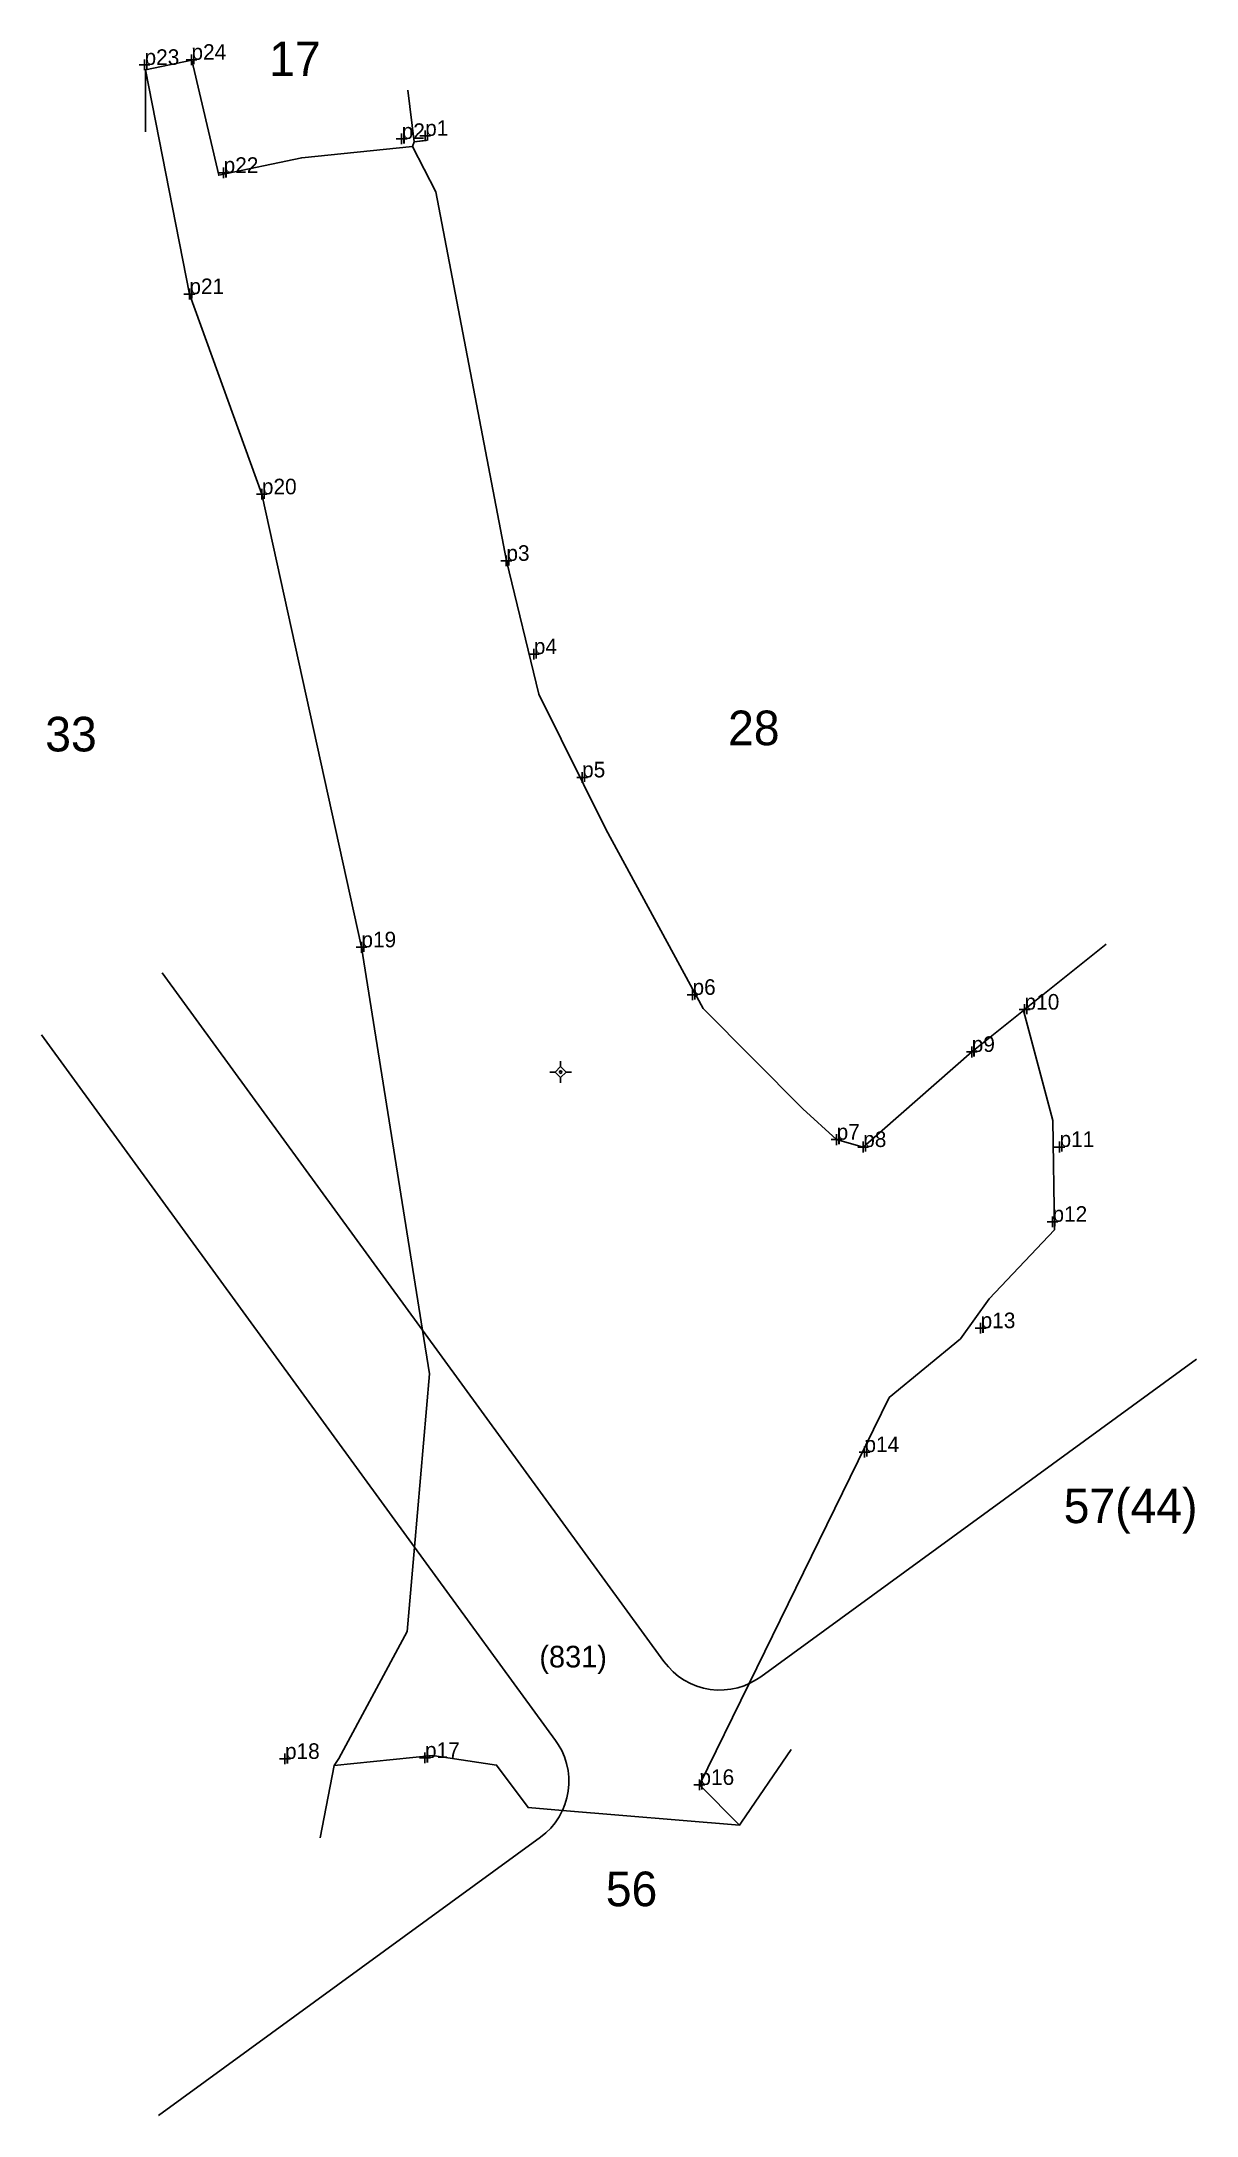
# Model space of a CAD drawing. Extents: x -16 to 549469, y -3 to 1840737.
# Drawn here: x 549335.2 to 549468.7, y 1840497.5 to 1840737.2 of the extents above; entities outside this region: 1.
import ezdxf

# ---------------------------------------------------------------- set-up
doc = ezdxf.new("R2010")
doc.units = 0
for name, color, linetype in [('Level 1', 7, 'Continuous'), ('Level 10', 7, 'Continuous'), ('Level 11', 7, 'Continuous'), ('Level 12', 7, 'Continuous'), ('Level 15', 7, 'Continuous'), ('Level 16', 7, 'Continuous'), ('Level 41', 7, 'Continuous'), ('Level 50', 7, 'Continuous'), ('Level 7', 7, 'Continuous')]:
    doc.layers.add(name, color=color, linetype=linetype)

msp = doc.modelspace()

# ---------------------------------------------------------------- linework, layer by layer
at = {"layer": 'Level 10'}
for points in [[(549379.29, 1840588.25), (549372.22, 1840632.51), (549360.72, 1840684.87), (549352.34, 1840708.01), (549347.27, 1840733.93), (549352.64, 1840735.03), (549355.74, 1840721.74), (549365.32, 1840723.76), (549378.11, 1840725.08), (549380.82, 1840719.84), (549388.98, 1840677.18), (549392.74, 1840661.75), (549400.49, 1840646.15), (549411.74, 1840625.45), (549423.23, 1840613.83), (549427.15, 1840610.28), (549430.22, 1840609.43), (549442.76, 1840620.42), (549448.73, 1840625.2), (549452.13, 1840612.5), (549452.32, 1840599.86), (549444.76, 1840591.88), (549441.45, 1840587.26), (549433.23, 1840580.47), (549417.03, 1840547.42)], [(549378.37, 1840563.19), (549380.1, 1840583.2), (549379.29, 1840588.25)], [(549378.37, 1840563.19), (549377.53, 1840553.43), (549369.6, 1840538.75), (549369.08, 1840537.96), (549380.42, 1840539.09), (549387.85, 1840537.99), (549391.49, 1840533.09), (549395.46, 1840532.76)], [(549395.46, 1840532.76), (549415.93, 1840531.06), (549411.29, 1840535.7), (549417.03, 1840547.42)]]:
    msp.add_lwpolyline(points, dxfattribs=at)
at = {"layer": 'Level 11'}
for p, q in [((549395.25, 1840618.72), (549394.63, 1840618.09)), ((549395.25, 1840619.34), (549395.25, 1840618.72)), ((549395.88, 1840618.09), (549395.25, 1840618.72)), ((549394.63, 1840618.09), (549394, 1840618.09)), ((549394.63, 1840618.09), (549395.25, 1840617.47)), ((549395.25, 1840617.47), (549395.88, 1840618.09)), ((549395.25, 1840617.47), (549395.25, 1840616.84)), ((549396.5, 1840618.09), (549395.88, 1840618.09))]:
    msp.add_line(p, q, dxfattribs=at)
msp.add_circle((549395.25, 1840618.09), 0.15, dxfattribs=at)
at = {"layer": 'Level 15'}
msp.add_line((549448.87, 1840625.31), (549458.31, 1840632.87), dxfattribs=at)
at = {"layer": 'Level 16'}
for p, q in [((549378.31, 1840725.61), (549377.57, 1840731.56)), ((549378.11, 1840725.08), (549378.31, 1840725.61)), ((549378.31, 1840725.61), (549379.84, 1840725.79)), ((549378.31, 1840725.61), (549379.69, 1840725.77)), ((549448.73, 1840625.2), (549448.87, 1840625.31)), ((549367.45, 1840529.6), (549369.08, 1840537.96))]:
    msp.add_line(p, q, dxfattribs=at)
for points in [[(549347.25, 1840726.76), (549347.27, 1840733.93), (549347.27, 1840733.93)], [(549415.93, 1840531.06), (549416.15, 1840531.39), (549421.88, 1840539.78)]]:
    msp.add_lwpolyline(points, dxfattribs=at)
at = {"layer": 'Level 50'}
for p, q in [((549349.2, 1840629.55), (549379.29, 1840588.25)), ((549335.25, 1840622.39), (549378.37, 1840563.19))]:
    msp.add_line(p, q, dxfattribs=at)
for points in [[(549379.29, 1840588.25), (549407.19, 1840549.95), (549407.7, 1840549.33), (549408.26, 1840548.76), (549408.88, 1840548.25), (549409.54, 1840547.81), (549410.24, 1840547.43), (549410.98, 1840547.13), (549411.75, 1840546.9), (549412.54, 1840546.74), (549413.33, 1840546.67), (549414.13, 1840546.68), (549414.93, 1840546.77), (549415.71, 1840546.93), (549416.47, 1840547.17), (549417.03, 1840547.42)], [(549417.03, 1840547.42), (549417.2, 1840547.49), (549417.9, 1840547.88), (549418.37, 1840548.2), (549468.74, 1840584.89)], [(549395.46, 1840532.76), (549395.74, 1840533.44), (549395.97, 1840534.21), (549396.12, 1840534.99), (549396.19, 1840535.79), (549396.19, 1840536.59), (549396.1, 1840537.38), (549395.93, 1840538.16), (549395.69, 1840538.93), (549395.37, 1840539.66), (549394.98, 1840540.36), (549394.67, 1840540.83), (549378.37, 1840563.19)], [(549348.77, 1840497.49), (549392.91, 1840529.65), (549393.53, 1840530.15), (549394.1, 1840530.72), (549394.61, 1840531.33), (549395.06, 1840532), (549395.43, 1840532.7), (549395.46, 1840532.76)]]:
    msp.add_lwpolyline(points, dxfattribs=at)
at = {"layer": 'Level 7'}
for p, q in [((549347.78, 1840734.5), (549346.53, 1840734.5)), ((549347.15, 1840733.87), (549347.15, 1840735.12)), ((549353.21, 1840735.09), (549351.96, 1840735.09)), ((549352.58, 1840734.47), (549352.58, 1840735.71)), ((549376.87, 1840725.32), (549376.87, 1840726.57)), ((549379.59, 1840725.67), (549379.59, 1840726.92)), ((549377.5, 1840725.94), (549376.25, 1840725.94)), ((549380.21, 1840726.3), (549378.97, 1840726.3)), ((549356.92, 1840722.02), (549355.67, 1840722.02)), ((549356.3, 1840721.4), (549356.3, 1840722.64)), ((549352.96, 1840708.01), (549351.71, 1840708.01)), ((549352.34, 1840707.39), (549352.34, 1840708.64)), ((549361.34, 1840684.87), (549360.09, 1840684.87)), ((549360.72, 1840684.25), (549360.72, 1840685.49)), ((549389.6, 1840677.17), (549388.35, 1840677.17)), ((549388.97, 1840676.55), (549388.97, 1840677.8)), ((549392.15, 1840665.78), (549392.15, 1840667.02)), ((549392.78, 1840666.4), (549391.53, 1840666.4)), ((549397.73, 1840651.53), (549397.73, 1840652.77)), ((549398.36, 1840652.15), (549397.11, 1840652.15)), ((549372.22, 1840631.88), (549372.22, 1840633.13)), ((549372.84, 1840632.51), (549371.6, 1840632.51)), ((549411.12, 1840627.03), (549409.87, 1840627.03)), ((549410.49, 1840626.4), (549410.49, 1840627.65)), ((549448.87, 1840624.69), (549448.87, 1840625.94)), ((549449.5, 1840625.31), (549448.25, 1840625.31)), ((549443.39, 1840620.42), (549442.14, 1840620.42)), ((549442.76, 1840619.79), (549442.76, 1840621.04)), ((549427.77, 1840610.28), (549426.53, 1840610.28)), ((549427.15, 1840609.65), (549427.15, 1840610.9)), ((549430.84, 1840609.43), (549429.59, 1840609.43)), ((549430.22, 1840608.81), (549430.22, 1840610.05)), ((549453.54, 1840609.43), (549452.29, 1840609.43)), ((549452.91, 1840608.81), (549452.91, 1840610.06)), ((549452.72, 1840600.79), (549451.47, 1840600.79)), ((549452.09, 1840600.17), (549452.09, 1840601.41)), ((549444.41, 1840588.49), (549443.16, 1840588.49)), ((549443.79, 1840587.86), (549443.79, 1840589.11)), ((549430.99, 1840574.17), (549429.74, 1840574.17)), ((549430.36, 1840573.55), (549430.36, 1840574.8)), ((549364.02, 1840538.71), (549362.77, 1840538.71)), ((549363.39, 1840538.09), (549363.39, 1840539.34)), ((549380.19, 1840538.82), (549378.95, 1840538.82)), ((549379.57, 1840538.2), (549379.57, 1840539.45)), ((549411.91, 1840535.7), (549410.66, 1840535.7)), ((549411.29, 1840535.08), (549411.29, 1840536.33))]:
    msp.add_line(p, q, dxfattribs=at)

# ---------------------------------------------------------------- texts
at = {"layer": 'Level 1'}
msp.add_text('(831)', height=2.5, dxfattribs=at).set_placement((549392.79, 1840549.28))
at = {"layer": 'Level 12'}
for s, p in [('p23', (549347.16, 1840734.5)), ('p24', (549352.58, 1840735.09)), ('p2', (549376.88, 1840725.94)), ('p1', (549379.59, 1840726.3)), ('p22', (549356.3, 1840722.02)), ('p21', (549352.34, 1840708.01)), ('p20', (549360.72, 1840684.87)), ('p3', (549388.98, 1840677.18)), ('p4', (549392.15, 1840666.4)), ('p5', (549397.73, 1840652.15)), ('p19', (549372.22, 1840632.51)), ('p6', (549410.49, 1840627.02)), ('p10', (549448.87, 1840625.31)), ('p9', (549442.76, 1840620.42)), ('p7', (549427.15, 1840610.28)), ('p8', (549430.22, 1840609.43)), ('p11', (549452.91, 1840609.44)), ('p12', (549452.09, 1840600.79)), ('p13', (549443.79, 1840588.49)), ('p14', (549430.36, 1840574.17)), ('p18', (549363.39, 1840538.71)), ('p17', (549379.57, 1840538.82)), ('p16', (549411.29, 1840535.7))]:
    msp.add_text(s, height=1.8, dxfattribs=at).set_placement(p)
at = {"layer": 'Level 15'}
for s, p in [('17', (549361.56, 1840733.2)), ('28', (549414.6, 1840655.87)), ('33', (549335.68, 1840655.15)), ('57(44)', (549453.39, 1840565.96)), ('56', (549400.47, 1840521.68))]:
    msp.add_text(s, height=4, dxfattribs=at).set_placement(p)
at = {"layer": 'Level 41'}
msp.add_text('@@@@@@', height=4, dxfattribs=at).set_placement((-16.05, -2))

doc.saveas('drawing.dxf')
